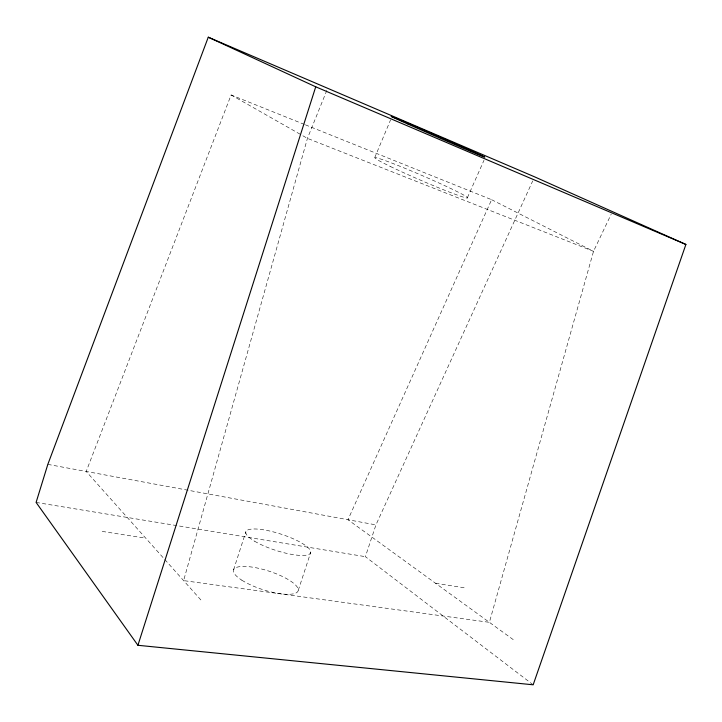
<?xml version="1.0" encoding="UTF-8"?>
<svg xmlns="http://www.w3.org/2000/svg" width="722" height="722" viewBox="0 0 722 722"><rect width="100%" height="100%" fill="white"/><g stroke="black" fill="none" stroke-linecap="round" stroke-linejoin="round"><path stroke-width="0.54" stroke-dasharray="3.61 2.71" d="M233.567 569.811L245.913 531.627M298.258 590.352L310.749 552.285M533.17 684.799L365.395 556.671L375.954 524.885L532.71 180.933M304.341 124.401L231.103 94.961L86.207 471.457L202.025 601.245M326.831 90.403L307.428 138.371L183.614 580.614L489.39 622.328L593.511 251.337L611.218 214.118M374.709 157.64L390.611 119.807M467.423 197.657L483.993 160.284M305.388 124.825L491.619 199.696L347.977 519.732L515.03 640.928M102.19 531.41L145.745 538.188M435.592 583.295L465.834 588.006M36.1 502.422L365.395 556.671M47.823 464.381L375.954 524.885M491.619 199.696L593.511 251.337L307.428 138.371L301.561 135.032M231.103 94.961L300.578 134.472M254.496 541.157A34.042 8.538 17.9 0 0 309.35 554.171A34.042 8.538 17.9 0 0 270.958 531.302A34.042 8.538 17.9 0 0 254.496 541.157M390.223 166.412A50.567 2.446 23.4 0 0 466.538 197.963A50.567 2.446 23.4 0 0 406.531 168.948A50.567 2.446 23.4 0 0 390.223 166.412M241.843 580.19A33.952 9.747 17.9 0 0 296.76 592.536A33.952 9.747 17.9 0 0 258.909 568.376A33.952 9.747 17.9 0 0 241.843 580.19"/><path stroke-width="1.08" d="M137.92 645.288L315.731 86.811L208.27 37.201L47.823 464.381L36.1 502.422L137.92 645.288L533.17 684.799L685.9 244.46L534.578 176.836L208.27 37.201M315.731 86.811L685.9 244.46M408.165 124.193A51.009 0.469 23.5 0 0 484.661 157.089A51.009 0.469 23.5 0 0 423.227 129.861A51.009 0.469 23.5 0 0 408.165 124.193"/></g></svg>
